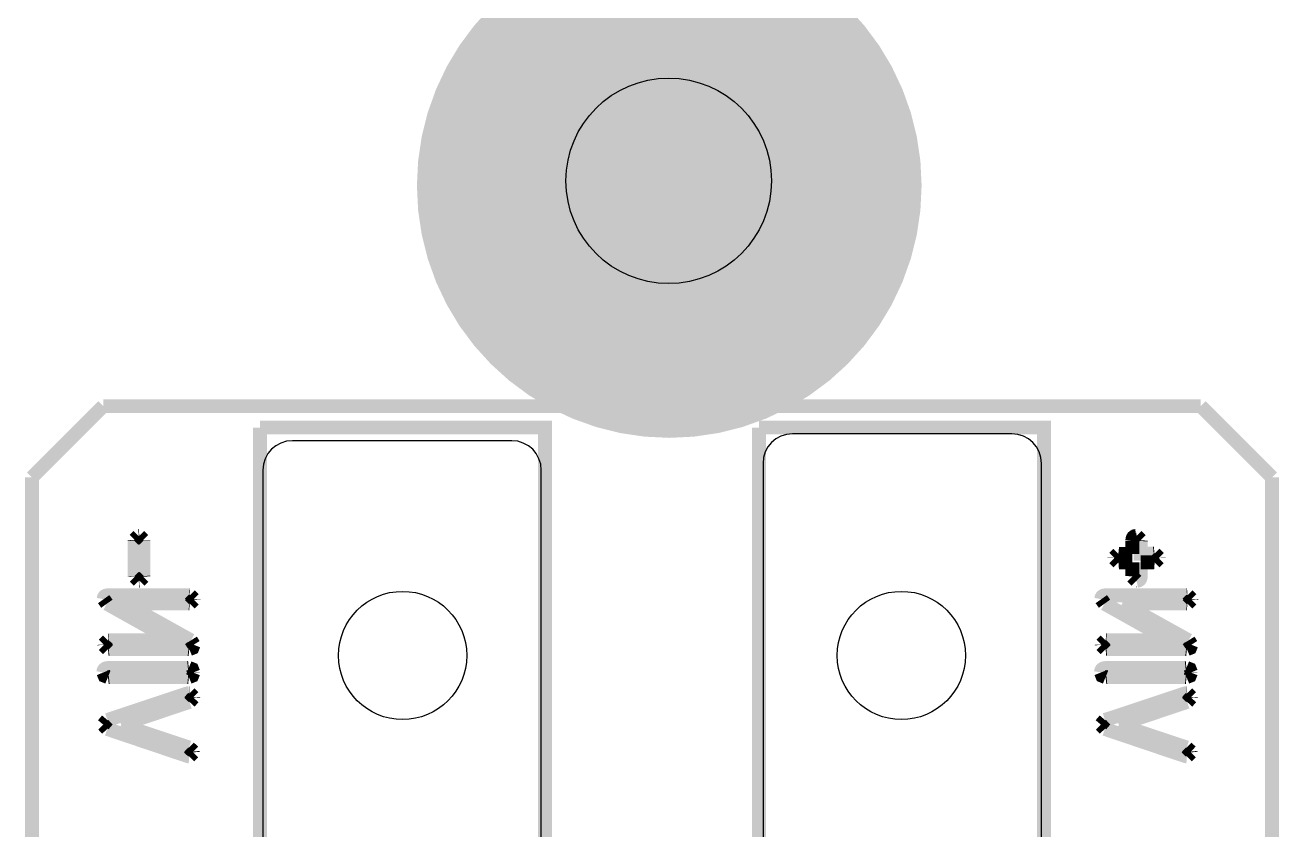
# Model space of a CAD drawing. Header units: millimetres. Extents: x 123.5 to 144.3, y 105.4 to 121.6.
# Drawn here: x 129.543 to 131.164, y 115.105 to 116.146 of the extents above; entities that cross this region are included whole.
import ezdxf

# ---------------------------------------------------------------- set-up
doc = ezdxf.new("R2010")
doc.units = ezdxf.units.MM
doc.layers.add('DESC', color=250, linetype='Continuous')

# ---------------------------------------------------------------- blocks, each defined once
blk = doc.blocks.new('EPAD')
at = {"const_width": 0.5}
blk.add_lwpolyline([(-0.25, 0, 1), (0.25, 0, 1)], format="xyb", close=True, dxfattribs=at)
blk = doc.blocks.new('isplay')
at = {"const_width": 0.012}
for points in [[(134.2696669392241, 117.1784124388828), (134.3310829392241, 117.2398284388828)], [(134.2696669392241, 117.1784124388828), (134.3310829392241, 117.2398284388828)], [(134.2696669392241, 117.1784124388828), (134.3310829392241, 117.2398284388828)], [(134.3310829392241, 117.2398284388828), (135.2769109392241, 117.2398284388828)], [(134.3310829392241, 117.2398284388828), (135.2769109392241, 117.2398284388828)], [(134.3310829392241, 117.2398284388828), (135.2769109392241, 117.2398284388828)], [(135.2769109392241, 117.2398284388828), (135.3383269392241, 117.1784124388828)], [(135.2769109392241, 117.2398284388828), (135.3383269392241, 117.1784124388828)], [(135.2769109392241, 117.2398284388828), (135.3383269392241, 117.1784124388828)], [(134.4662014392241, 116.8529004388828), (134.4662014392241, 117.2214039388828)], [(134.7118714392241, 116.8529004388828), (134.7118714392241, 117.2214039388828), (134.4662014392241, 117.2214039388828)], [(134.4662014392241, 116.8529004388828), (134.4662014392241, 117.2214039388828)], [(134.7118714392241, 116.8529004388828), (134.7118714392241, 117.2214039388828), (134.4662014392241, 117.2214039388828)], [(134.4662014392241, 116.8529004388828), (134.4662014392241, 117.2214039388828)], [(134.7118714392241, 116.8529004388828), (134.7118714392241, 117.2214039388828), (134.4662014392241, 117.2214039388828)], [(134.8961224392241, 116.8529004388828), (134.8961224392241, 117.2214039388828)], [(135.1417924392242, 116.8529004388828), (135.1417924392242, 117.2214039388828), (134.8961224392241, 117.2214039388828)], [(134.8961224392241, 116.8529004388828), (134.8961224392241, 117.2214039388828)], [(135.1417924392242, 116.8529004388828), (135.1417924392242, 117.2214039388828), (134.8961224392241, 117.2214039388828)], [(134.8961224392241, 116.8529004388828), (134.8961224392241, 117.2214039388828)], [(135.1417924392242, 116.8529004388828), (135.1417924392242, 117.2214039388828), (134.8961224392241, 117.2214039388828)], [(134.2696669392241, 115.0288059388828), (134.2696669392241, 117.1784124388828)], [(134.2696669392241, 115.0288059388828), (134.2696669392241, 117.1784124388828)], [(134.2696669392241, 115.0288059388828), (134.2696669392241, 117.1784124388828)], [(135.3383269392241, 117.1784124388828), (135.3383269392241, 115.0288059388828)], [(135.3383269392241, 117.1784124388828), (135.3383269392241, 115.0288059388828)], [(135.3383269392241, 117.1784124388828), (135.3383269392241, 115.0288059388828)], [(134.3614894392241, 117.1279419388828), (134.3581459392241, 117.1245984388828)], [(134.3614894392241, 117.1279419388828), (134.3581459392241, 117.1245984388828)], [(134.3614894392241, 117.1279419388828), (134.3581459392241, 117.1245984388828)], [(134.3614894392241, 117.1279419388828), (134.3616304392241, 117.1279389388828)], [(134.3614894392241, 117.1279419388828), (134.3616304392241, 117.1279389388828)], [(134.3614894392241, 117.1279419388828), (134.3616304392241, 117.1279389388828)], [(134.3621464392241, 117.1279779388828), (134.3616289392241, 117.1279389388828)], [(134.3621464392241, 117.1279779388828), (134.3616289392241, 117.1279389388828)], [(134.3621464392241, 117.1279779388828), (134.3616289392241, 117.1279389388828)], [(134.3621464392241, 117.1279779388828), (134.3656159392241, 117.1245099388828)], [(134.3621464392241, 117.1279779388828), (134.3656159392241, 117.1245099388828)], [(134.3621464392241, 117.1279779388828), (134.3656159392241, 117.1245099388828)], [(135.2214709392241, 117.1279389388828), (135.2199259392241, 117.1276629388828), (135.2193184392241, 117.1273179388828), (135.2188219392241, 117.1268334388828), (135.2184364392241, 117.1262124388828), (135.2181604392241, 117.1254519388828), (135.2179399392241, 117.1235169388828)], [(135.2214709392241, 117.1279389388828), (135.2199259392241, 117.1276629388828), (135.2193184392241, 117.1273179388828), (135.2188219392241, 117.1268334388828), (135.2184364392241, 117.1262124388828), (135.2181604392241, 117.1254519388828), (135.2179399392241, 117.1235169388828)], [(135.2214709392241, 117.1279389388828), (135.2199259392241, 117.1276629388828), (135.2193184392241, 117.1273179388828), (135.2188219392241, 117.1268334388828), (135.2184364392241, 117.1262124388828), (135.2181604392241, 117.1254519388828), (135.2179399392241, 117.1235169388828)], [(135.2216299392242, 117.1279419388828), (135.2214709392241, 117.1279389388828)], [(135.2216299392242, 117.1279419388828), (135.2214709392241, 117.1279389388828)], [(135.2216299392242, 117.1279419388828), (135.2214709392241, 117.1279389388828)], [(135.2216299392242, 117.1279419388828), (135.2253004392241, 117.1242729388828)], [(135.2216299392242, 117.1279419388828), (135.2253004392241, 117.1242729388828)], [(135.2216299392242, 117.1279419388828), (135.2253004392241, 117.1242729388828)], [(134.3581999392241, 117.1239939388828), (134.3581459392241, 117.1245984388828)], [(134.3581999392241, 117.1239939388828), (134.3581459392241, 117.1245984388828)], [(134.3581999392241, 117.1239939388828), (134.3581459392241, 117.1245984388828)], [(134.3581999392241, 117.1239969388828), (134.3581999392241, 117.0930759388828)], [(134.3581999392241, 117.1239969388828), (134.3581999392241, 117.0930759388828)], [(134.3581999392241, 117.1239969388828), (134.3581999392241, 117.0930759388828)], [(134.3656054392241, 117.1242369388828), (134.3656159392241, 117.1245099388828)], [(134.3656054392241, 117.1242369388828), (134.3656159392241, 117.1245099388828)], [(134.3656054392241, 117.1242369388828), (134.3656159392241, 117.1245099388828)], [(134.3656054392241, 117.0932469388828), (134.3656054392241, 117.1242369388828)], [(134.3656054392241, 117.0932469388828), (134.3656054392241, 117.1242369388828)], [(134.3656054392241, 117.0932469388828), (134.3656054392241, 117.1242369388828)], [(135.2179399392241, 117.1235169388828), (135.2179399392241, 117.1124784388828)], [(135.2179399392241, 117.1235169388828), (135.2179399392241, 117.1124784388828)], [(135.2179399392241, 117.1235169388828), (135.2179399392241, 117.1124784388828)], [(135.2252419392241, 117.1236174388828), (135.2253004392241, 117.1242729388828)], [(135.2252419392241, 117.1236174388828), (135.2253004392241, 117.1242729388828)], [(135.2252419392241, 117.1236174388828), (135.2253004392241, 117.1242729388828)], [(135.2363824392241, 117.1126149388828), (135.2252419392241, 117.1126149388828), (135.2252419392241, 117.1236204388828)], [(135.2363824392241, 117.1126149388828), (135.2252419392241, 117.1126149388828), (135.2252419392241, 117.1236204388828)], [(135.2363824392241, 117.1126149388828), (135.2252419392241, 117.1126149388828), (135.2252419392241, 117.1236204388828)], [(135.2024104392241, 117.1090134388828), (135.2023999392241, 117.1087434388828)], [(135.2024104392241, 117.1090134388828), (135.2023999392241, 117.1087434388828)], [(135.2024104392241, 117.1090134388828), (135.2023999392241, 117.1087434388828)], [(135.2060089392241, 117.1051344388828), (135.2023999392241, 117.1087434388828)], [(135.2060089392241, 117.1051344388828), (135.2023999392241, 117.1087434388828)], [(135.2060089392241, 117.1051344388828), (135.2023999392241, 117.1087434388828)], [(135.2059354392241, 117.1125534388828), (135.2024104392241, 117.1090284388828)], [(135.2059354392241, 117.1125534388828), (135.2024104392241, 117.1090284388828)], [(135.2059354392241, 117.1125534388828), (135.2024104392241, 117.1090284388828)], [(135.2024104392241, 117.1090164388828), (135.2024104392241, 117.1090284388828)], [(135.2024104392241, 117.1090164388828), (135.2024104392241, 117.1090284388828)], [(135.2024104392241, 117.1090164388828), (135.2024104392241, 117.1090284388828)], [(135.2059354392241, 117.1125534388828), (135.2066629392241, 117.1124784388828)], [(135.2059354392241, 117.1125534388828), (135.2066629392241, 117.1124784388828)], [(135.2059354392241, 117.1125534388828), (135.2066629392241, 117.1124784388828)], [(135.2060089392241, 117.1051344388828), (135.2065609392241, 117.1051764388828)], [(135.2060089392241, 117.1051344388828), (135.2065609392241, 117.1051764388828)], [(135.2060089392241, 117.1051344388828), (135.2065609392241, 117.1051764388828)], [(135.2065579392241, 117.1051764388828), (135.2179399392241, 117.1051764388828)], [(135.2065579392241, 117.1051764388828), (135.2179399392241, 117.1051764388828)], [(135.2065579392241, 117.1051764388828), (135.2179399392241, 117.1051764388828)], [(135.2179399392241, 117.1124784388828), (135.2066614392241, 117.1124784388828)], [(135.2179399392241, 117.1124784388828), (135.2066614392241, 117.1124784388828)], [(135.2179399392241, 117.1124784388828), (135.2066614392241, 117.1124784388828)], [(135.2179399392241, 117.1051764388828), (135.2179399392241, 117.0935904388828)], [(135.2179399392241, 117.1051764388828), (135.2179399392241, 117.0935904388828)], [(135.2179399392241, 117.1051764388828), (135.2179399392241, 117.0935904388828)], [(135.2217454392242, 117.0892704388828), (135.2232904392241, 117.0895464388828), (135.2238964392241, 117.0898929388828), (135.2243929392241, 117.0903759388828), (135.2247799392241, 117.0909984388828), (135.2250544392241, 117.0917574388828), (135.2252764392242, 117.0936924388828), (135.2252764392242, 117.1051764388828)], [(135.2217454392242, 117.0892704388828), (135.2232904392241, 117.0895464388828), (135.2238964392241, 117.0898929388828), (135.2243929392241, 117.0903759388828), (135.2247799392241, 117.0909984388828), (135.2250544392241, 117.0917574388828), (135.2252764392242, 117.0936924388828), (135.2252764392242, 117.1051764388828)], [(135.2217454392242, 117.0892704388828), (135.2232904392241, 117.0895464388828), (135.2238964392241, 117.0898929388828), (135.2243929392241, 117.0903759388828), (135.2247799392241, 117.0909984388828), (135.2250544392241, 117.0917574388828), (135.2252764392242, 117.0936924388828), (135.2252764392242, 117.1051764388828)], [(135.2252764392242, 117.1051764388828), (135.2366914392242, 117.1051764388828)], [(135.2252764392242, 117.1051764388828), (135.2366914392242, 117.1051764388828)], [(135.2252764392242, 117.1051764388828), (135.2366914392242, 117.1051764388828)], [(135.2371279392241, 117.1126914388828), (135.2363824392241, 117.1126149388828)], [(135.2371279392241, 117.1126914388828), (135.2363824392241, 117.1126149388828)], [(135.2371279392241, 117.1126914388828), (135.2363824392241, 117.1126149388828)], [(135.2372374392241, 117.1051344388828), (135.2366899392242, 117.1051764388828)], [(135.2372374392241, 117.1051344388828), (135.2366899392242, 117.1051764388828)], [(135.2372374392241, 117.1051344388828), (135.2366899392242, 117.1051764388828)], [(135.2371279392241, 117.1126914388828), (135.2408044392241, 117.1090149388828)], [(135.2371279392241, 117.1126914388828), (135.2408044392241, 117.1090149388828)], [(135.2371279392241, 117.1126914388828), (135.2408044392241, 117.1090149388828)], [(135.2372374392241, 117.1051344388828), (135.2408149392242, 117.1087119388828)], [(135.2372374392241, 117.1051344388828), (135.2408149392242, 117.1087119388828)], [(135.2372374392241, 117.1051344388828), (135.2408149392242, 117.1087119388828)], [(135.2408044392241, 117.1089819388828), (135.2408044392241, 117.1090149388828)], [(135.2408044392241, 117.1089819388828), (135.2408044392241, 117.1090149388828)], [(135.2408044392241, 117.1089819388828), (135.2408044392241, 117.1090149388828)], [(135.2408044392241, 117.1089804388828), (135.2408149392242, 117.1087119388828)], [(135.2408044392241, 117.1089804388828), (135.2408149392242, 117.1087119388828)], [(135.2408044392241, 117.1089804388828), (135.2408149392242, 117.1087119388828)], [(134.3581999392241, 117.0930774388828), (134.3581789392241, 117.0926919388828)], [(134.3581999392241, 117.0930774388828), (134.3581789392241, 117.0926919388828)], [(134.3581999392241, 117.0930774388828), (134.3581789392241, 117.0926919388828)], [(134.3616259392241, 117.0892449388828), (134.3581789392241, 117.0926919388828)], [(134.3616259392241, 117.0892449388828), (134.3581789392241, 117.0926919388828)], [(134.3616259392241, 117.0892449388828), (134.3581789392241, 117.0926919388828)], [(134.3616259392241, 117.0892449388828), (134.3620399392241, 117.0892704388828)], [(134.3616259392241, 117.0892449388828), (134.3620399392241, 117.0892704388828)], [(134.3616259392241, 117.0892449388828), (134.3620399392241, 117.0892704388828)], [(134.3622379392241, 117.0892644388828), (134.3620414392241, 117.0892704388828)], [(134.3622379392241, 117.0892644388828), (134.3620414392241, 117.0892704388828)], [(134.3622379392241, 117.0892644388828), (134.3620414392241, 117.0892704388828)], [(134.3622379392241, 117.0892644388828), (134.3656519392242, 117.0926784388828)], [(134.3622379392241, 117.0892644388828), (134.3656519392242, 117.0926784388828)], [(134.3622379392241, 117.0892644388828), (134.3656519392242, 117.0926784388828)], [(134.3656054392241, 117.0932469388828), (134.3656519392242, 117.0926784388828)], [(134.3656054392241, 117.0932469388828), (134.3656519392242, 117.0926784388828)], [(134.3656054392241, 117.0932469388828), (134.3656519392242, 117.0926784388828)], [(135.2179399392241, 117.0935874388828), (135.2178829392241, 117.0929484388828)], [(135.2179399392241, 117.0935874388828), (135.2178829392241, 117.0929484388828)], [(135.2179399392241, 117.0935874388828), (135.2178829392241, 117.0929484388828)], [(135.2215669392241, 117.0892659388828), (135.2178829392241, 117.0929484388828)], [(135.2215669392241, 117.0892659388828), (135.2178829392241, 117.0929484388828)], [(135.2215669392241, 117.0892659388828), (135.2178829392241, 117.0929484388828)], [(135.2215669392241, 117.0892659388828), (135.2217469392241, 117.0892704388828)], [(135.2215669392241, 117.0892659388828), (135.2217469392241, 117.0892704388828)], [(135.2215669392241, 117.0892659388828), (135.2217469392241, 117.0892704388828)], [(134.4052339392242, 117.0767919388828), (134.3356774392241, 117.0767919388828), (134.3338024392241, 117.0765789388828), (134.3330659392241, 117.0763149388828), (134.3324629392241, 117.0759429388828), (134.3319949392241, 117.0754659388828), (134.3316604392242, 117.0748824388829), (134.3313919392241, 117.0733989388828)], [(134.4052339392242, 117.0767919388828), (134.3356774392241, 117.0767919388828), (134.3338024392241, 117.0765789388828), (134.3330659392241, 117.0763149388828), (134.3324629392241, 117.0759429388828), (134.3319949392241, 117.0754659388828), (134.3316604392242, 117.0748824388829), (134.3313919392241, 117.0733989388828)], [(134.4052339392242, 117.0767919388828), (134.3356774392241, 117.0767919388828), (134.3338024392241, 117.0765789388828), (134.3330659392241, 117.0763149388828), (134.3324629392241, 117.0759429388828), (134.3319949392241, 117.0754659388828), (134.3316604392242, 117.0748824388829), (134.3313919392241, 117.0733989388828)], [(134.3341669392241, 117.0694914388828), (134.3313919392241, 117.0733944388828)], [(134.3341669392241, 117.0694914388828), (134.3313919392241, 117.0733944388828)], [(134.3341669392241, 117.0694914388828), (134.3313919392241, 117.0733944388828)], [(134.4057049392242, 117.0768264388828), (134.4052324392242, 117.0767919388828)], [(134.4057049392242, 117.0768264388828), (134.4052324392242, 117.0767919388828)], [(134.4057049392242, 117.0768264388828), (134.4052324392242, 117.0767919388828)], [(134.4056464392241, 117.0696504388828), (134.4090109392241, 117.0730164388828)], [(134.4056464392241, 117.0696504388828), (134.4090109392241, 117.0730164388828)], [(134.4056464392241, 117.0696504388828), (134.4090109392241, 117.0730164388828)], [(134.4057049392242, 117.0768264388828), (134.4090169392242, 117.0735144388828)], [(134.4057049392242, 117.0768264388828), (134.4090169392242, 117.0735144388828)], [(134.4057049392242, 117.0768264388828), (134.4090169392242, 117.0735144388828)], [(134.4090049392241, 117.0732264388828), (134.4090169392242, 117.0735144388828)], [(134.4090049392241, 117.0732264388828), (134.4090169392242, 117.0735144388828)], [(134.4090049392241, 117.0732264388828), (134.4090169392242, 117.0735144388828)], [(134.4090049392241, 117.0732279388828), (134.4090109392241, 117.0730164388828)], [(134.4090049392241, 117.0732279388828), (134.4090109392241, 117.0730164388828)], [(134.4090049392241, 117.0732279388828), (134.4090109392241, 117.0730164388828)], [(135.2650759392241, 117.0767919388828), (135.1955194392241, 117.0767919388828), (135.1936459392241, 117.0765789388828), (135.1929079392241, 117.0763149388828), (135.1923064392241, 117.0759429388828), (135.1918369392241, 117.0754659388828), (135.1915024392241, 117.0748824388829), (135.1912354392242, 117.0733989388828)], [(135.2650759392241, 117.0767919388828), (135.1955194392241, 117.0767919388828), (135.1936459392241, 117.0765789388828), (135.1929079392241, 117.0763149388828), (135.1923064392241, 117.0759429388828), (135.1918369392241, 117.0754659388828), (135.1915024392241, 117.0748824388829), (135.1912354392242, 117.0733989388828)], [(135.2650759392241, 117.0767919388828), (135.1955194392241, 117.0767919388828), (135.1936459392241, 117.0765789388828), (135.1929079392241, 117.0763149388828), (135.1923064392241, 117.0759429388828), (135.1918369392241, 117.0754659388828), (135.1915024392241, 117.0748824388829), (135.1912354392242, 117.0733989388828)], [(135.1940089392241, 117.0694914388828), (135.1912354392242, 117.0733944388828)], [(135.1940089392241, 117.0694914388828), (135.1912354392242, 117.0733944388828)], [(135.1940089392241, 117.0694914388828), (135.1912354392242, 117.0733944388828)], [(135.2655484392241, 117.0768264388828), (135.2650759392241, 117.0767919388828)], [(135.2655484392241, 117.0768264388828), (135.2650759392241, 117.0767919388828)], [(135.2655484392241, 117.0768264388828), (135.2650759392241, 117.0767919388828)], [(135.2654884392241, 117.0696504388828), (135.2688544392241, 117.0730164388828)], [(135.2654884392241, 117.0696504388828), (135.2688544392241, 117.0730164388828)], [(135.2654884392241, 117.0696504388828), (135.2688544392241, 117.0730164388828)], [(135.2655484392241, 117.0768264388828), (135.2688589392241, 117.0735144388828)], [(135.2655484392241, 117.0768264388828), (135.2688589392241, 117.0735144388828)], [(135.2655484392241, 117.0768264388828), (135.2688589392241, 117.0735144388828)], [(135.2688469392241, 117.0732264388828), (135.2688589392241, 117.0735144388828)], [(135.2688469392241, 117.0732264388828), (135.2688589392241, 117.0735144388828)], [(135.2688469392241, 117.0732264388828), (135.2688589392241, 117.0735144388828)], [(135.2688469392241, 117.0732279388828), (135.2688544392241, 117.0730164388828)], [(135.2688469392241, 117.0732279388828), (135.2688544392241, 117.0730164388828)], [(135.2688469392241, 117.0732279388828), (135.2688544392241, 117.0730164388828)], [(134.4066394392241, 117.0378834388828), (134.3494579392241, 117.0696954388828), (134.4050974392242, 117.0696954388828)], [(134.4066394392241, 117.0378834388828), (134.3494579392241, 117.0696954388828), (134.4050974392242, 117.0696954388828)], [(134.4066394392241, 117.0378834388828), (134.3494579392241, 117.0696954388828), (134.4050974392242, 117.0696954388828)], [(134.3341684392241, 117.0694899388828), (134.3906989392241, 117.0378144388828), (134.3356774392241, 117.0378144388828)], [(134.3341684392241, 117.0694899388828), (134.3906989392241, 117.0378144388828), (134.3356774392241, 117.0378144388828)], [(134.3341684392241, 117.0694899388828), (134.3906989392241, 117.0378144388828), (134.3356774392241, 117.0378144388828)], [(134.4056464392241, 117.0696504388828), (134.4050959392241, 117.0696954388828)], [(134.4056464392241, 117.0696504388828), (134.4050959392241, 117.0696954388828)], [(134.4056464392241, 117.0696504388828), (134.4050959392241, 117.0696954388828)], [(135.1940119392241, 117.0694899388828), (135.2505409392242, 117.0378144388828), (135.1955194392241, 117.0378144388828)], [(135.1940119392241, 117.0694899388828), (135.2505409392242, 117.0378144388828), (135.1955194392241, 117.0378144388828)], [(135.1940119392241, 117.0694899388828), (135.2505409392242, 117.0378144388828), (135.1955194392241, 117.0378144388828)], [(135.2093014392241, 117.0696954388828), (135.2649394392242, 117.0696954388828)], [(135.2664814392242, 117.0378834388828), (135.2093014392241, 117.0696954388828)], [(135.2093014392241, 117.0696954388828), (135.2649394392242, 117.0696954388828)], [(135.2664814392242, 117.0378834388828), (135.2093014392241, 117.0696954388828)], [(135.2093014392241, 117.0696954388828), (135.2649394392242, 117.0696954388828)], [(135.2664814392242, 117.0378834388828), (135.2093014392241, 117.0696954388828)], [(135.2654884392241, 117.0696504388828), (135.2649379392241, 117.0696954388828)], [(135.2654884392241, 117.0696504388828), (135.2649379392241, 117.0696954388828)], [(135.2654884392241, 117.0696504388828), (135.2649379392241, 117.0696954388828)], [(134.3351689392241, 117.0378504388828), (134.3315494392241, 117.0342294388828)], [(134.3351689392241, 117.0378504388828), (134.3315494392241, 117.0342294388828)], [(134.3351689392241, 117.0378504388828), (134.3315494392241, 117.0342294388828)], [(134.3315629392241, 117.0339084388828), (134.3315494392241, 117.0342294388828)], [(134.3315629392241, 117.0339084388828), (134.3315494392241, 117.0342294388828)], [(134.3315629392241, 117.0339084388828), (134.3315494392241, 117.0342294388828)], [(134.3315629392241, 117.0339054388828), (134.3315629392241, 117.0338559388828)], [(134.3315629392241, 117.0339054388828), (134.3315629392241, 117.0338559388828)], [(134.3315629392241, 117.0339054388828), (134.3315629392241, 117.0338559388828)], [(134.3350804392241, 117.0303384388828), (134.3315629392241, 117.0338559388828)], [(134.3350804392241, 117.0303384388828), (134.3315629392241, 117.0338559388828)], [(134.3350804392241, 117.0303384388828), (134.3315629392241, 117.0338559388828)], [(134.3350804392241, 117.0303384388828), (134.3357809392242, 117.0304089388828)], [(134.3350804392241, 117.0303384388828), (134.3357809392242, 117.0304089388828)], [(134.3350804392241, 117.0303384388828), (134.3357809392242, 117.0304089388828)], [(134.3351689392241, 117.0378504388828), (134.3356804392241, 117.0378144388828)], [(134.3351689392241, 117.0378504388828), (134.3356804392241, 117.0378144388828)], [(134.3351689392241, 117.0378504388828), (134.3356804392241, 117.0378144388828)], [(134.3357794392241, 117.0304089388828), (134.4044104392241, 117.0304089388828)], [(134.3357794392241, 117.0304089388828), (134.4044104392241, 117.0304089388828)], [(134.3357794392241, 117.0304089388828), (134.4044104392241, 117.0304089388828)], [(134.4052084392241, 117.0303249388828), (134.4044119392241, 117.0304089388828)], [(134.4052084392241, 117.0303249388828), (134.4044119392241, 117.0304089388828)], [(134.4052084392241, 117.0303249388828), (134.4044119392241, 117.0304089388828)], [(134.4052084392241, 117.0303249388828), (134.4079054392241, 117.0314199388828), (134.4090049392241, 117.0341154388828)], [(134.4052084392241, 117.0303249388828), (134.4079054392241, 117.0314199388828), (134.4090049392241, 117.0341154388828)], [(134.4052084392241, 117.0303249388828), (134.4079054392241, 117.0314199388828), (134.4090049392241, 117.0341154388828)], [(134.4066409392241, 117.0378819388828), (134.4090049392241, 117.0341154388828)], [(134.4066409392241, 117.0378819388828), (134.4090049392241, 117.0341154388828)], [(134.4066409392241, 117.0378819388828), (134.4090049392241, 117.0341154388828)], [(135.1950124392241, 117.0378504388828), (135.1913914392241, 117.0342294388828)], [(135.1950124392241, 117.0378504388828), (135.1913914392241, 117.0342294388828)], [(135.1950124392241, 117.0378504388828), (135.1913914392241, 117.0342294388828)], [(135.1914064392241, 117.0339084388828), (135.1913914392241, 117.0342294388828)], [(135.1914064392241, 117.0339084388828), (135.1913914392241, 117.0342294388828)], [(135.1914064392241, 117.0339084388828), (135.1913914392241, 117.0342294388828)], [(135.1914064392241, 117.0339054388828), (135.1914049392241, 117.0338559388828)], [(135.1914064392241, 117.0339054388828), (135.1914049392241, 117.0338559388828)], [(135.1914064392241, 117.0339054388828), (135.1914049392241, 117.0338559388828)], [(135.1949224392241, 117.0303384388828), (135.1914049392241, 117.0338559388828)], [(135.1949224392241, 117.0303384388828), (135.1914049392241, 117.0338559388828)], [(135.1949224392241, 117.0303384388828), (135.1914049392241, 117.0338559388828)], [(135.1949224392241, 117.0303384388828), (135.1956244392242, 117.0304089388828)], [(135.1949224392241, 117.0303384388828), (135.1956244392242, 117.0304089388828)], [(135.1949224392241, 117.0303384388828), (135.1956244392242, 117.0304089388828)], [(135.1950124392241, 117.0378504388828), (135.1955224392241, 117.0378144388828)], [(135.1950124392241, 117.0378504388828), (135.1955224392241, 117.0378144388828)], [(135.1950124392241, 117.0378504388828), (135.1955224392241, 117.0378144388828)], [(135.1956229392242, 117.0304089388828), (135.2642539392241, 117.0304089388828)], [(135.1956229392242, 117.0304089388828), (135.2642539392241, 117.0304089388828)], [(135.1956229392242, 117.0304089388828), (135.2642539392241, 117.0304089388828)], [(135.2650504392241, 117.0303249388828), (135.2642554392241, 117.0304089388828)], [(135.2650504392241, 117.0303249388828), (135.2642554392241, 117.0304089388828)], [(135.2650504392241, 117.0303249388828), (135.2642554392241, 117.0304089388828)], [(135.2650504392241, 117.0303249388828), (135.2677474392241, 117.0314199388828), (135.2688469392241, 117.0341154388828)], [(135.2650504392241, 117.0303249388828), (135.2677474392241, 117.0314199388828), (135.2688469392241, 117.0341154388828)], [(135.2650504392241, 117.0303249388828), (135.2677474392241, 117.0314199388828), (135.2688469392241, 117.0341154388828)], [(135.2664844392241, 117.0378819388828), (135.2688469392241, 117.0341154388828)], [(135.2664844392241, 117.0378819388828), (135.2688469392241, 117.0341154388828)], [(135.2664844392241, 117.0378819388828), (135.2688469392241, 117.0341154388828)], [(134.4039649392241, 117.0140919388828), (134.3360209392241, 117.0140919388828), (134.3338609392241, 117.0138474388828), (134.3330119392241, 117.0135429388828), (134.3323174392241, 117.0131154388828), (134.3317774392241, 117.0125649388828), (134.3313919392241, 117.0118929388828), (134.3310829392241, 117.0101844388828)], [(134.4039649392241, 117.0140919388828), (134.3360209392241, 117.0140919388828), (134.3338609392241, 117.0138474388828), (134.3330119392241, 117.0135429388828), (134.3323174392241, 117.0131154388828), (134.3317774392241, 117.0125649388828), (134.3313919392241, 117.0118929388828), (134.3310829392241, 117.0101844388828)], [(134.4039649392241, 117.0140919388828), (134.3360209392241, 117.0140919388828), (134.3338609392241, 117.0138474388828), (134.3330119392241, 117.0135429388828), (134.3323174392241, 117.0131154388828), (134.3317774392241, 117.0125649388828), (134.3313919392241, 117.0118929388828), (134.3310829392241, 117.0101844388828)], [(134.3350834392241, 117.0061869388828), (134.3322394392241, 117.0073434388828), (134.3310844392241, 117.0101859388828)], [(134.3350834392241, 117.0061869388828), (134.3322394392241, 117.0073434388828), (134.3310844392241, 117.0101859388828)], [(134.3350834392241, 117.0061869388828), (134.3322394392241, 117.0073434388828), (134.3310844392241, 117.0101859388828)], [(134.4047704392241, 117.0141744388828), (134.4039679392241, 117.0140919388828)], [(134.4047704392241, 117.0141744388828), (134.4039679392241, 117.0140919388828)], [(134.4047704392241, 117.0141744388828), (134.4039679392241, 117.0140919388828)], [(134.4047704392241, 117.0141744388828), (134.4075859392241, 117.0130299388828), (134.4087304392241, 117.0102144388828)], [(134.4047704392241, 117.0141744388828), (134.4075859392241, 117.0130299388828), (134.4087304392241, 117.0102144388828)], [(134.4047704392241, 117.0141744388828), (134.4075859392241, 117.0130299388828), (134.4087304392241, 117.0102144388828)], [(134.4048469392241, 117.0062034388828), (134.4076084392241, 117.0073254388828), (134.4087319392241, 117.0100869388828)], [(134.4048469392241, 117.0062034388828), (134.4076084392241, 117.0073254388828), (134.4087319392241, 117.0100869388828)], [(134.4048469392241, 117.0062034388828), (134.4076084392241, 117.0073254388828), (134.4087319392241, 117.0100869388828)], [(134.4087304392241, 117.0101874388828), (134.4087304392241, 117.0102144388828)], [(134.4087304392241, 117.0101874388828), (134.4087304392241, 117.0102144388828)], [(134.4087304392241, 117.0101874388828), (134.4087304392241, 117.0102144388828)], [(134.4087304392241, 117.0101829388828), (134.4087319392241, 117.0100869388828)], [(134.4087304392241, 117.0101829388828), (134.4087319392241, 117.0100869388828)], [(134.4087304392241, 117.0101829388828), (134.4087319392241, 117.0100869388828)], [(135.2638084392241, 117.0140919388828), (135.1958629392241, 117.0140919388828), (135.1937029392241, 117.0138474388828), (135.1928554392242, 117.0135429388828), (135.1921609392241, 117.0131154388828), (135.1916209392242, 117.0125649388828), (135.1912354392242, 117.0118929388828), (135.1909264392241, 117.0101844388828)], [(135.2638084392241, 117.0140919388828), (135.1958629392241, 117.0140919388828), (135.1937029392241, 117.0138474388828), (135.1928554392242, 117.0135429388828), (135.1921609392241, 117.0131154388828), (135.1916209392242, 117.0125649388828), (135.1912354392242, 117.0118929388828), (135.1909264392241, 117.0101844388828)], [(135.2638084392241, 117.0140919388828), (135.1958629392241, 117.0140919388828), (135.1937029392241, 117.0138474388828), (135.1928554392242, 117.0135429388828), (135.1921609392241, 117.0131154388828), (135.1916209392242, 117.0125649388828), (135.1912354392242, 117.0118929388828), (135.1909264392241, 117.0101844388828)], [(135.1949254392241, 117.0061869388828), (135.1920829392241, 117.0073434388828), (135.1909264392241, 117.0101859388828)], [(135.1949254392241, 117.0061869388828), (135.1920829392241, 117.0073434388828), (135.1909264392241, 117.0101859388828)], [(135.1949254392241, 117.0061869388828), (135.1920829392241, 117.0073434388828), (135.1909264392241, 117.0101859388828)], [(135.2646139392241, 117.0141744388828), (135.2638099392241, 117.0140919388828)], [(135.2646139392241, 117.0141744388828), (135.2638099392241, 117.0140919388828)], [(135.2646139392241, 117.0141744388828), (135.2638099392241, 117.0140919388828)], [(135.2646139392241, 117.0141744388828), (135.2674279392241, 117.0130299388828), (135.2685739392242, 117.0102144388828)], [(135.2646139392241, 117.0141744388828), (135.2674279392241, 117.0130299388828), (135.2685739392242, 117.0102144388828)], [(135.2646139392241, 117.0141744388828), (135.2674279392241, 117.0130299388828), (135.2685739392242, 117.0102144388828)], [(135.2646904392241, 117.0062034388828), (135.2674519392241, 117.0073254388828), (135.2685739392242, 117.0100869388828)], [(135.2646904392241, 117.0062034388828), (135.2674519392241, 117.0073254388828), (135.2685739392242, 117.0100869388828)], [(135.2646904392241, 117.0062034388828), (135.2674519392241, 117.0073254388828), (135.2685739392242, 117.0100869388828)], [(135.2685724392242, 117.0101829388828), (135.2685739392242, 117.0100869388828)], [(135.2685724392242, 117.0101829388828), (135.2685739392242, 117.0100869388828)], [(135.2685724392242, 117.0101829388828), (135.2685739392242, 117.0100869388828)], [(135.2685739392242, 117.0101874388828), (135.2685739392242, 117.0102144388828)], [(135.2685739392242, 117.0101874388828), (135.2685739392242, 117.0102144388828)], [(135.2685739392242, 117.0101874388828), (135.2685739392242, 117.0102144388828)], [(134.3350834392241, 117.0061869388828), (134.3359144392241, 117.0062754388828)], [(134.3350834392241, 117.0061869388828), (134.3359144392241, 117.0062754388828)], [(134.3350834392241, 117.0061869388828), (134.3359144392241, 117.0062754388828)], [(134.3359174392241, 117.0062754388828), (134.4041029392241, 117.0062754388828)], [(134.3359174392241, 117.0062754388828), (134.4041029392241, 117.0062754388828)], [(134.3359174392241, 117.0062754388828), (134.4041029392241, 117.0062754388828)], [(134.4048469392241, 117.0062034388828), (134.4040999392241, 117.0062754388828)], [(134.4048469392241, 117.0062034388828), (134.4040999392241, 117.0062754388828)], [(134.4048469392241, 117.0062034388828), (134.4040999392241, 117.0062754388828)], [(135.1949254392241, 117.0061869388828), (135.1957564392241, 117.0062754388828)], [(135.1949254392241, 117.0061869388828), (135.1957564392241, 117.0062754388828)], [(135.1949254392241, 117.0061869388828), (135.1957564392241, 117.0062754388828)], [(135.1957594392242, 117.0062754388828), (135.2639449392241, 117.0062754388828)], [(135.1957594392242, 117.0062754388828), (135.2639449392241, 117.0062754388828)], [(135.1957594392242, 117.0062754388828), (135.2639449392241, 117.0062754388828)], [(135.2646904392241, 117.0062034388828), (135.2639419392241, 117.0062754388828)], [(135.2646904392241, 117.0062034388828), (135.2639419392241, 117.0062754388828)], [(135.2646904392241, 117.0062034388828), (135.2639419392241, 117.0062754388828)], [(134.4051304392241, 116.9923569388828), (134.4039169392241, 116.9922069388828), (134.4027664392241, 116.9918769388828), (134.3345809392241, 116.9692179388828)], [(134.4051304392241, 116.9923569388828), (134.4039169392241, 116.9922069388828), (134.4027664392241, 116.9918769388828), (134.3345809392241, 116.9692179388828)], [(134.4051304392241, 116.9923569388828), (134.4039169392241, 116.9922069388828), (134.4027664392241, 116.9918769388828), (134.3345809392241, 116.9692179388828)], [(134.4054214392241, 116.9923704388828), (134.4051304392241, 116.9923569388828)], [(134.4054214392241, 116.9923704388828), (134.4051304392241, 116.9923569388828)], [(134.4054214392241, 116.9923704388828), (134.4051304392241, 116.9923569388828)], [(134.4053389392241, 116.9848509388828), (134.4087304392241, 116.9885514388828)], [(134.4053389392241, 116.9848509388828), (134.4087304392241, 116.9885514388828)], [(134.4053389392241, 116.9848509388828), (134.4087304392241, 116.9885514388828)], [(134.4054214392241, 116.9923704388828), (134.4087649392241, 116.9890284388828)], [(134.4054214392241, 116.9923704388828), (134.4087649392241, 116.9890284388828)], [(134.4054214392241, 116.9923704388828), (134.4087649392241, 116.9890284388828)], [(134.4087304392241, 116.9885514388828), (134.4087649392241, 116.9890284388828)], [(134.4087304392241, 116.9885514388828), (134.4087649392241, 116.9890284388828)], [(134.4087304392241, 116.9885514388828), (134.4087649392241, 116.9890284388828)], [(135.2649739392241, 116.9923569388828), (135.2637589392241, 116.9922069388828), (135.2626084392241, 116.9918769388828), (135.1944229392241, 116.9692179388828)], [(135.2649739392241, 116.9923569388828), (135.2637589392241, 116.9922069388828), (135.2626084392241, 116.9918769388828), (135.1944229392241, 116.9692179388828)], [(135.2649739392241, 116.9923569388828), (135.2637589392241, 116.9922069388828), (135.2626084392241, 116.9918769388828), (135.1944229392241, 116.9692179388828)], [(135.2652649392242, 116.9923704388828), (135.2649739392241, 116.9923569388828)], [(135.2652649392242, 116.9923704388828), (135.2649739392241, 116.9923569388828)], [(135.2652649392242, 116.9923704388828), (135.2649739392241, 116.9923569388828)], [(135.2651809392241, 116.9848509388828), (135.2685724392242, 116.9885514388828)], [(135.2651809392241, 116.9848509388828), (135.2685724392242, 116.9885514388828)], [(135.2651809392241, 116.9848509388828), (135.2685724392242, 116.9885514388828)], [(135.2652649392242, 116.9923704388828), (135.2686069392241, 116.9890284388828)], [(135.2652649392242, 116.9923704388828), (135.2686069392241, 116.9890284388828)], [(135.2652649392242, 116.9923704388828), (135.2686069392241, 116.9890284388828)], [(135.2685724392242, 116.9885514388828), (135.2686069392241, 116.9890284388828)], [(135.2685724392242, 116.9885514388828), (135.2686069392241, 116.9890284388828)], [(135.2685724392242, 116.9885514388828), (135.2686069392241, 116.9890284388828)], [(134.3465104392241, 116.9650359388828), (134.4053359392241, 116.9848494388828)], [(134.3465104392241, 116.9650359388828), (134.4053359392241, 116.9848494388828)], [(134.3465104392241, 116.9650359388828), (134.4053359392241, 116.9848494388828)], [(135.2063524392241, 116.9650359388828), (135.2651794392241, 116.9848494388828)], [(135.2063524392241, 116.9650359388828), (135.2651794392241, 116.9848494388828)], [(135.2063524392241, 116.9650359388828), (135.2651794392241, 116.9848494388828)], [(134.3344789392241, 116.9615034388828), (134.3310829392241, 116.9651394388828)], [(134.3344789392241, 116.9615034388828), (134.3310829392241, 116.9651394388828)], [(134.3344789392241, 116.9615034388828), (134.3310829392241, 116.9651394388828)], [(134.3345794392241, 116.9692179388828), (134.3310844392241, 116.9651394388828)], [(134.3345794392241, 116.9692179388828), (134.3310844392241, 116.9651394388828)], [(134.3345794392241, 116.9692179388828), (134.3310844392241, 116.9651394388828)], [(134.4049249392241, 116.9454954388828), (134.3465104392241, 116.9650359388828)], [(134.4049249392241, 116.9454954388828), (134.3465104392241, 116.9650359388828)], [(134.4049249392241, 116.9454954388828), (134.3465104392241, 116.9650359388828)], [(135.1944214392241, 116.9692179388828), (135.1909264392241, 116.9651394388828)], [(135.1944214392241, 116.9692179388828), (135.1909264392241, 116.9651394388828)], [(135.1944214392241, 116.9692179388828), (135.1909264392241, 116.9651394388828)], [(135.1943224392241, 116.9615034388828), (135.1909264392241, 116.9651394388828)], [(135.1943224392241, 116.9615034388828), (135.1909264392241, 116.9651394388828)], [(135.1943224392241, 116.9615034388828), (135.1909264392241, 116.9651394388828)], [(135.2647684392241, 116.9454954388828), (135.2063524392241, 116.9650359388828)], [(135.2647684392241, 116.9454954388828), (135.2063524392241, 116.9650359388828)], [(135.2647684392241, 116.9454954388828), (135.2063524392241, 116.9650359388828)], [(134.3344774392241, 116.9615049388828), (134.4034849392241, 116.9381934388828), (134.4044794392241, 116.9379444388828), (134.4051994392241, 116.9378844388828)], [(134.3344774392241, 116.9615049388828), (134.4034849392241, 116.9381934388828), (134.4044794392241, 116.9379444388828), (134.4051994392241, 116.9378844388828)], [(134.3344774392241, 116.9615049388828), (134.4034849392241, 116.9381934388828), (134.4044794392241, 116.9379444388828), (134.4051994392241, 116.9378844388828)], [(135.1943194392241, 116.9615049388828), (135.2633284392241, 116.9381934388828), (135.2643214392241, 116.9379444388828), (135.2650414392241, 116.9378844388828)], [(135.1943194392241, 116.9615049388828), (135.2633284392241, 116.9381934388828), (135.2643214392241, 116.9379444388828), (135.2650414392241, 116.9378844388828)], [(135.1943194392241, 116.9615049388828), (135.2633284392241, 116.9381934388828), (135.2643214392241, 116.9379444388828), (135.2650414392241, 116.9378844388828)], [(134.4049249392241, 116.9454954388828), (134.4085249392242, 116.9419629388828)], [(134.4049249392241, 116.9454954388828), (134.4085249392242, 116.9419629388828)], [(134.4049249392241, 116.9454954388828), (134.4085249392242, 116.9419629388828)], [(135.2647669392241, 116.9454954388828), (135.2683669392242, 116.9419629388828)], [(135.2647669392241, 116.9454954388828), (135.2683669392242, 116.9419629388828)], [(135.2647669392241, 116.9454954388828), (135.2683669392242, 116.9419629388828)], [(134.4052024392241, 116.9378844388828), (134.4052129392241, 116.9378844388828)], [(134.4052024392241, 116.9378844388828), (134.4052129392241, 116.9378844388828)], [(134.4052024392241, 116.9378844388828), (134.4052129392241, 116.9378844388828)], [(134.4052129392241, 116.9378844388828), (134.4085969392241, 116.9412684388828)], [(134.4052129392241, 116.9378844388828), (134.4085969392241, 116.9412684388828)], [(134.4052129392241, 116.9378844388828), (134.4085969392241, 116.9412684388828)], [(134.4085249392242, 116.9419659388828), (134.4085969392241, 116.9412684388828)], [(134.4085249392242, 116.9419659388828), (134.4085969392241, 116.9412684388828)], [(134.4085249392242, 116.9419659388828), (134.4085969392241, 116.9412684388828)], [(135.2650444392241, 116.9378844388828), (135.2650564392241, 116.9378844388828)], [(135.2650444392241, 116.9378844388828), (135.2650564392241, 116.9378844388828)], [(135.2650444392241, 116.9378844388828), (135.2650564392241, 116.9378844388828)], [(135.2650564392241, 116.9378844388828), (135.2684404392242, 116.9412684388828)], [(135.2650564392241, 116.9378844388828), (135.2684404392242, 116.9412684388828)], [(135.2650564392241, 116.9378844388828), (135.2684404392242, 116.9412684388828)], [(135.2683669392242, 116.9419659388828), (135.2684404392242, 116.9412684388828)], [(135.2683669392242, 116.9419659388828), (135.2684404392242, 116.9412684388828)], [(135.2683669392242, 116.9419659388828), (135.2684404392242, 116.9412684388828)]]:
    blk.add_lwpolyline(points, dxfattribs=at)
for points in [[(134.7085639392241, 116.8605069388828), (134.7085639392241, 117.1845069388828), (134.7080569392241, 117.1897209388828), (134.7065974392241, 117.1945419388828), (134.7042769392241, 117.1988784388828), (134.7011929392241, 117.2026344388828), (134.6974354392241, 117.2057199388828), (134.6930989392241, 117.2080389388828), (134.6882779392241, 117.2094984388828), (134.6830639392241, 117.2100069388828), (134.4940639392241, 117.2100069388828), (134.4888499392241, 117.2094984388828), (134.4840289392241, 117.2080389388828), (134.4796924392241, 117.2057199388828), (134.4759349392241, 117.2026344388828), (134.4728494392241, 117.1988784388828), (134.4705304392241, 117.1945419388828), (134.4690709392241, 117.1897209388828), (134.4685639392241, 117.1845069388828), (134.4685639392241, 116.8605069388828)], [(135.1396669392241, 116.8664124388828), (135.1396669392241, 117.1904124388828), (135.1391584392242, 117.1956264388828), (135.1376989392241, 117.2004474388828), (135.1353799392242, 117.2047839388828), (135.1322944392241, 117.2085399388828), (135.1285384392241, 117.2116254388828), (135.1242019392241, 117.2139444388828), (135.1193794392241, 117.2154039388828), (135.1141669392242, 117.2159124388829), (134.9251669392241, 117.2159124388829), (134.9199529392241, 117.2154039388828), (134.9151304392241, 117.2139444388828), (134.9107939392242, 117.2116254388828), (134.9070379392241, 117.2085399388828), (134.9039524392241, 117.2047839388828), (134.9016334392241, 117.2004474388828), (134.9001739392241, 117.1956264388828), (134.8996669392241, 117.1904124388828), (134.8996669392241, 116.8664124388828)]]:
    blk.add_lwpolyline(points)
for centre, radius in [((134.8183939392242, 117.4341084388828), 0.0885825), ((134.8183939392242, 117.4341084388828), 0.0885825), ((134.8183939392242, 117.4341084388828), 0.0885825), ((134.5890364392241, 117.0248679388828), 0.055275), ((134.5890364392241, 117.0248679388828), 0.055275), ((134.5890364392241, 117.0248679388828), 0.055275), ((135.0189574392241, 117.0248679388828), 0.055275), ((135.0189574392241, 117.0248679388828), 0.055275), ((135.0189574392241, 117.0248679388828), 0.055275)]:
    blk.add_circle(centre, radius)
at = {"xscale": 0.4349999999999999, "yscale": 0.4349999999999999, "zscale": 1.5}
blk.add_blockref('EPAD', (134.8188784392241, 117.4299864388828), dxfattribs=at)

msp = doc.modelspace()

# ---------------------------------------------------------------- block references
at = {"layer": 'DESC', "xscale": 1.5, "yscale": 1.5, "zscale": 1.5}
msp.add_blockref('isplay', (-71.8520019430018, -60.20686829645655), dxfattribs=at)

doc.saveas('drawing.dxf')
